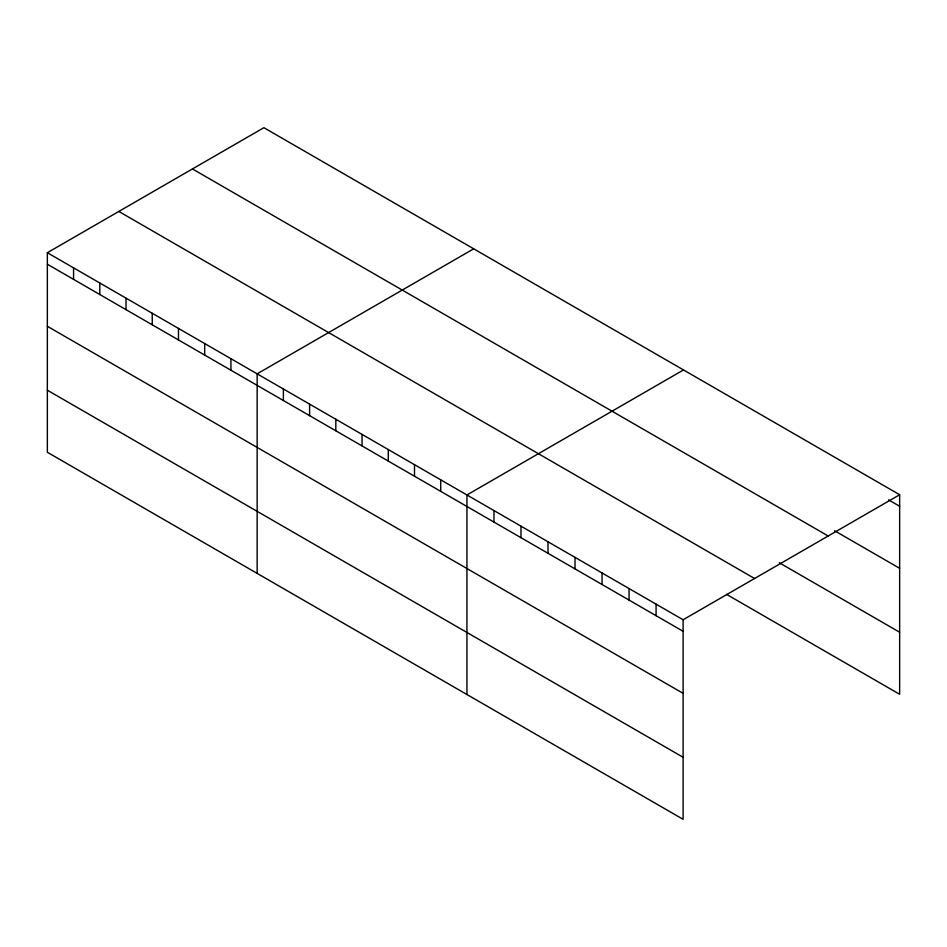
<?xml version="1.0" encoding="UTF-8"?>
<svg xmlns="http://www.w3.org/2000/svg" width="947" height="947" viewBox="0 0 947 947"><rect width="100%" height="100%" fill="white"/><g stroke="black" fill="none" stroke-linecap="round" stroke-linejoin="round"><path stroke-width="1.42" d="M683.107 693.334L683.107 619.764L47.35 252.719L47.35 452.264L683.107 819.309L683.107 693.334L47.35 326.289M726.479 594.314L899.65 694.281L899.65 494.736L263.893 127.691L47.35 252.719M473.701 248.812L257.146 373.84L257.146 573.385M683.497 369.946L466.942 494.961L466.942 694.518M683.107 619.764L899.65 494.736M888.594 499.886L899.65 506.266M834.556 530.734L899.65 568.307M192.442 168.945L828.187 535.99M779.286 562.755L899.65 632.241M118.813 211.453L754.558 578.499M47.35 264.237L683.107 631.294M47.35 390.211L683.107 757.269M656.082 604.162L656.082 615.692M629.057 588.561L629.057 600.09M602.043 572.959L602.043 584.488M575.018 557.357L575.018 568.887M548.005 541.767L548.005 553.285M520.98 526.165L520.98 537.695M493.967 510.563L493.967 522.093M440.722 479.821L440.722 491.351M414.502 464.681L414.502 476.211M388.27 449.541L388.27 461.071M362.05 434.401L362.05 445.93M335.818 419.261L335.818 430.79M309.598 404.12L309.598 415.65M283.378 388.98L283.378 400.51M230.926 358.7L230.926 370.23M204.694 343.56L204.694 355.089M178.474 328.42L178.474 339.949M152.254 313.279L152.254 324.809M126.022 298.139L126.022 309.657M99.802 282.999L99.802 294.517M73.57 267.859L73.57 279.377"/></g></svg>
